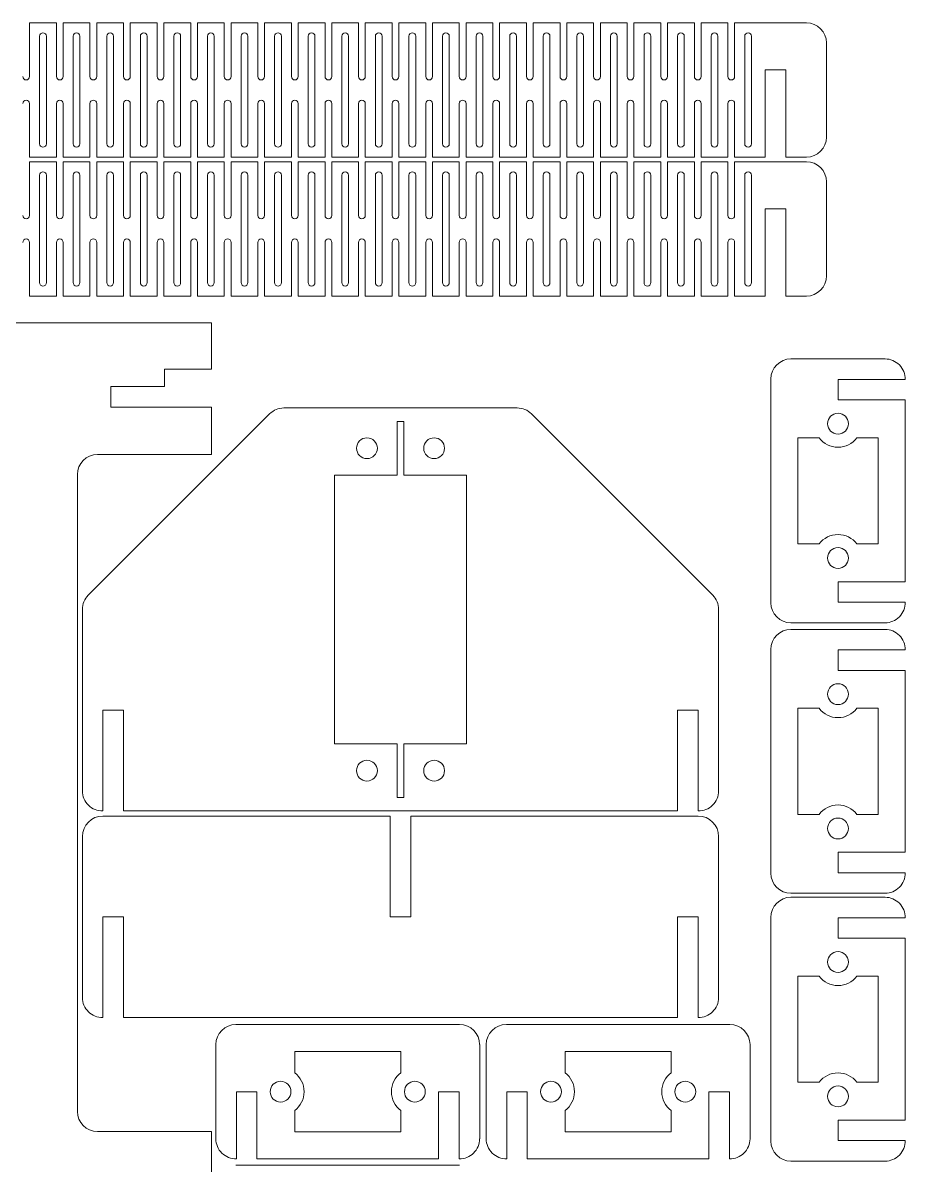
# Model space of a CAD drawing. Header units: inches. Extents: x 0 to 11.4, y 0 to 23.6.
# Drawn here: x 6.25 to 11.42, y 16.88 to 23.57 of the extents above; entities that cross this region are included whole.
import ezdxf

# ---------------------------------------------------------------- set-up
doc = ezdxf.new("R2010")
doc.units = ezdxf.units.IN
doc.header["$MEASUREMENT"] = 0
doc.layers.add('inside', color=3, linetype='Continuous', lineweight=0)
doc.layers.add('outside', color=6, linetype='Continuous', lineweight=0)

msp = doc.modelspace()

# ---------------------------------------------------------------- linework, layer by layer
at = {"layer": 'inside'}
for p, q in [((6.3455, 23.4924), (6.3455, 22.8625)), ((6.3848, 22.8625), (6.3848, 23.4924)), ((6.5423, 23.4924), (6.5423, 22.8625)), ((6.5817, 22.8625), (6.5817, 23.4924)), ((6.7392, 23.4924), (6.7392, 22.8625)), ((6.7785, 22.8625), (6.7785, 23.4924)), ((6.936, 23.4924), (6.936, 22.8625)), ((6.9754, 22.8625), (6.9754, 23.4924)), ((7.1329, 23.4924), (7.1329, 22.8625)), ((7.1722, 22.8625), (7.1722, 23.4924)), ((7.3297, 23.4924), (7.3297, 22.8625)), ((7.3691, 22.8625), (7.3691, 23.4924)), ((7.5266, 23.4924), (7.5266, 22.8625)), ((7.5659, 22.8625), (7.5659, 23.4924)), ((7.7234, 23.4924), (7.7234, 22.8625)), ((7.7628, 22.8625), (7.7628, 23.4924)), ((7.9203, 23.4924), (7.9203, 22.8625)), ((7.9596, 22.8625), (7.9596, 23.4924)), ((8.1171, 23.4924), (8.1171, 22.8625)), ((8.1565, 22.8625), (8.1565, 23.4924)), ((8.314, 23.4924), (8.314, 22.8625)), ((8.3533, 22.8625), (8.3533, 23.4924)), ((8.5108, 23.4924), (8.5108, 22.8625)), ((8.5502, 22.8625), (8.5502, 23.4924)), ((8.7077, 23.4924), (8.7077, 22.8625)), ((8.747, 22.8625), (8.747, 23.4924)), ((8.9045, 23.4924), (8.9045, 22.8625)), ((8.9439, 22.8625), (8.9439, 23.4924)), ((9.1014, 23.4924), (9.1014, 22.8625)), ((9.1407, 22.8625), (9.1407, 23.4924)), ((9.2982, 23.4924), (9.2982, 22.8625)), ((9.3376, 22.8625), (9.3376, 23.4924)), ((9.4951, 23.4924), (9.4951, 22.8625)), ((9.5344, 22.8625), (9.5344, 23.4924)), ((9.6919, 23.4924), (9.6919, 22.8625)), ((9.7313, 22.8625), (9.7313, 23.4924)), ((9.8888, 23.4924), (9.8888, 22.8625)), ((9.9281, 22.8625), (9.9281, 23.4924)), ((10.0856, 23.4924), (10.0856, 22.8625)), ((10.125, 22.8625), (10.125, 23.4924)), ((10.2825, 23.4924), (10.2825, 22.8625)), ((10.3219, 22.8625), (10.3219, 23.4924)), ((10.4793, 23.4924), (10.4793, 22.8625)), ((10.5187, 22.8625), (10.5187, 23.4924)), ((6.3455, 22.6782), (6.3455, 22.0483)), ((6.3848, 22.0483), (6.3848, 22.6782)), ((6.5423, 22.6782), (6.5423, 22.0483)), ((6.5817, 22.0483), (6.5817, 22.6782)), ((6.7392, 22.6782), (6.7392, 22.0483)), ((6.7785, 22.0483), (6.7785, 22.6782)), ((6.936, 22.6782), (6.936, 22.0483)), ((6.9754, 22.0483), (6.9754, 22.6782)), ((7.1329, 22.6782), (7.1329, 22.0483)), ((7.1722, 22.0483), (7.1722, 22.6782)), ((7.3297, 22.6782), (7.3297, 22.0483)), ((7.3691, 22.0483), (7.3691, 22.6782)), ((7.5266, 22.6782), (7.5266, 22.0483)), ((7.5659, 22.0483), (7.5659, 22.6782)), ((7.7234, 22.6782), (7.7234, 22.0483)), ((7.7628, 22.0483), (7.7628, 22.6782)), ((7.9203, 22.6782), (7.9203, 22.0483)), ((7.9596, 22.0483), (7.9596, 22.6782)), ((8.1171, 22.6782), (8.1171, 22.0483)), ((8.1565, 22.0483), (8.1565, 22.6782)), ((8.314, 22.6782), (8.314, 22.0483)), ((8.3533, 22.0483), (8.3533, 22.6782)), ((8.5108, 22.6782), (8.5108, 22.0483)), ((8.5502, 22.0483), (8.5502, 22.6782)), ((8.7077, 22.6782), (8.7077, 22.0483)), ((8.747, 22.0483), (8.747, 22.6782)), ((8.9045, 22.6782), (8.9045, 22.0483)), ((8.9439, 22.0483), (8.9439, 22.6782)), ((9.1014, 22.6782), (9.1014, 22.0483)), ((9.1407, 22.0483), (9.1407, 22.6782)), ((9.2982, 22.6782), (9.2982, 22.0483)), ((9.3376, 22.0483), (9.3376, 22.6782)), ((9.4951, 22.6782), (9.4951, 22.0483)), ((9.5344, 22.0483), (9.5344, 22.6782)), ((9.6919, 22.6782), (9.6919, 22.0483)), ((9.7313, 22.0483), (9.7313, 22.6782)), ((9.8888, 22.6782), (9.8888, 22.0483)), ((9.9281, 22.0483), (9.9281, 22.6782)), ((10.0856, 22.6782), (10.0856, 22.0483)), ((10.125, 22.0483), (10.125, 22.6782)), ((10.2825, 22.6782), (10.2825, 22.0483)), ((10.3219, 22.0483), (10.3219, 22.6782)), ((10.4793, 22.6782), (10.4793, 22.0483)), ((10.5187, 22.0483), (10.5187, 22.6782)), ((8.4417, 20.9202), (8.4417, 21.2352)), ((8.4417, 21.2352), (8.481, 21.2352)), ((8.481, 21.2352), (8.481, 20.9202)), ((10.79, 20.5169), (10.79, 21.139)), ((10.79, 21.139), (10.916, 21.139)), ((11.1365, 21.139), (11.2625, 21.139)), ((11.2625, 21.139), (11.2625, 20.5169)), ((8.0735, 19.3454), (8.0735, 20.9202)), ((8.0735, 20.9202), (8.4417, 20.9202)), ((8.481, 20.9202), (8.8491, 20.9202)), ((8.8491, 20.9202), (8.8491, 19.3454)), ((10.916, 20.5169), (10.79, 20.5169)), ((11.2625, 20.5169), (11.1365, 20.5169)), ((10.79, 18.9317), (10.79, 19.5538)), ((10.79, 19.5538), (10.916, 19.5538)), ((11.1365, 19.5538), (11.2625, 19.5538)), ((11.2625, 19.5538), (11.2625, 18.9317)), ((8.4417, 19.3454), (8.0735, 19.3454)), ((8.4417, 19.0305), (8.4417, 19.3454)), ((8.8491, 19.3454), (8.481, 19.3454)), ((8.481, 19.3454), (8.481, 19.0305)), ((8.481, 19.0305), (8.4417, 19.0305)), ((10.916, 18.9317), (10.79, 18.9317)), ((11.2625, 18.9317), (11.1365, 18.9317)), ((10.79, 17.3616), (10.79, 17.9836)), ((10.79, 17.9836), (10.916, 17.9836)), ((11.1365, 17.9836), (11.2625, 17.9836)), ((11.2625, 17.9836), (11.2625, 17.3616)), ((7.8409, 17.5426), (8.463, 17.5426)), ((7.8409, 17.4166), (7.8409, 17.5426)), ((8.463, 17.5426), (8.463, 17.4166)), ((9.4261, 17.5426), (10.0482, 17.5426)), ((9.4261, 17.4166), (9.4261, 17.5426)), ((10.0482, 17.5426), (10.0482, 17.4166)), ((10.916, 17.3616), (10.79, 17.3616)), ((11.2625, 17.3616), (11.1365, 17.3616)), ((7.8409, 17.0702), (7.8409, 17.1961)), ((8.463, 17.1961), (8.463, 17.0702)), ((9.4261, 17.0702), (9.4261, 17.1961)), ((10.0482, 17.1961), (10.0482, 17.0702)), ((8.463, 17.0702), (7.8409, 17.0702)), ((10.0482, 17.0702), (9.4261, 17.0702))]:
    msp.add_line(p, q, dxfattribs=at)
for centre in [(11.0262, 21.2217), (8.2645, 21.0777), (8.6582, 21.0777), (11.0262, 20.4343), (11.0262, 19.6365), (8.2645, 19.188), (8.6582, 19.188), (11.0262, 18.8491), (11.0262, 18.0663), (7.7582, 17.3064), (8.5456, 17.3064), (9.3434, 17.3064), (10.1308, 17.3064), (11.0262, 17.2789)]:
    msp.add_circle(centre, 0.061, dxfattribs=at)
for centre, radius, start, end in [((6.3652, 23.4924), 0.0197, 0, 180), ((6.562, 23.4924), 0.0197, 0, 180), ((6.7589, 23.4924), 0.0197, 0, 180), ((6.9557, 23.4924), 0.0197, 0, 180), ((7.1526, 23.4924), 0.0197, 0, 180), ((7.3494, 23.4924), 0.0197, 0, 180), ((7.5463, 23.4924), 0.0197, 0, 180), ((7.7431, 23.4924), 0.0197, 0, 180), ((7.94, 23.4924), 0.0197, 0, 180), ((8.1368, 23.4924), 0.0197, 0, 180), ((8.3337, 23.4924), 0.0197, 0, 180), ((8.5305, 23.4924), 0.0197, 0, 180), ((8.7274, 23.4924), 0.0197, 0, 180), ((8.9242, 23.4924), 0.0197, 0, 180), ((9.1211, 23.4924), 0.0197, 0, 180), ((9.3179, 23.4924), 0.0197, 0, 180), ((9.5148, 23.4924), 0.0197, 0, 180), ((9.7116, 23.4924), 0.0197, 0, 180), ((9.9085, 23.4924), 0.0197, 0, 180), ((10.1053, 23.4924), 0.0197, 0, 180), ((10.3022, 23.4924), 0.0197, 0, 180), ((10.499, 23.4924), 0.0197, 0, 180), ((6.3652, 22.8625), 0.0197, 180, 360), ((6.562, 22.8625), 0.0197, 180, 360), ((6.7589, 22.8625), 0.0197, 180, 360), ((6.9557, 22.8625), 0.0197, 180, 360), ((7.1526, 22.8625), 0.0197, 180, 360), ((7.3494, 22.8625), 0.0197, 180, 360), ((7.5463, 22.8625), 0.0197, 180, 360), ((7.7431, 22.8625), 0.0197, 180, 360), ((7.94, 22.8625), 0.0197, 180, 360), ((8.1368, 22.8625), 0.0197, 180, 360), ((8.3337, 22.8625), 0.0197, 180, 360), ((8.5305, 22.8625), 0.0197, 180, 360), ((8.7274, 22.8625), 0.0197, 180, 360), ((8.9242, 22.8625), 0.0197, 180, 360), ((9.1211, 22.8625), 0.0197, 180, 360), ((9.3179, 22.8625), 0.0197, 180, 360), ((9.5148, 22.8625), 0.0197, 180, 360), ((9.7116, 22.8625), 0.0197, 180, 360), ((9.9085, 22.8625), 0.0197, 180, 360), ((10.1053, 22.8625), 0.0197, 180, 360), ((10.3022, 22.8625), 0.0197, 180, 360), ((10.499, 22.8625), 0.0197, 180, 360), ((6.3652, 22.6782), 0.0197, 0, 180), ((6.562, 22.6782), 0.0197, 0, 180), ((6.7589, 22.6782), 0.0197, 0, 180), ((6.9557, 22.6782), 0.0197, 0, 180), ((7.1526, 22.6782), 0.0197, 0, 180), ((7.3494, 22.6782), 0.0197, 0, 180), ((7.5463, 22.6782), 0.0197, 0, 180), ((7.7431, 22.6782), 0.0197, 0, 180), ((7.94, 22.6782), 0.0197, 0, 180), ((8.1368, 22.6782), 0.0197, 0, 180), ((8.3337, 22.6782), 0.0197, 0, 180), ((8.5305, 22.6782), 0.0197, 0, 180), ((8.7274, 22.6782), 0.0197, 0, 180), ((8.9242, 22.6782), 0.0197, 0, 180), ((9.1211, 22.6782), 0.0197, 0, 180), ((9.3179, 22.6782), 0.0197, 0, 180), ((9.5148, 22.6782), 0.0197, 0, 180), ((9.7116, 22.6782), 0.0197, 0, 180), ((9.9085, 22.6782), 0.0197, 0, 180), ((10.1053, 22.6782), 0.0197, 0, 180), ((10.3022, 22.6782), 0.0197, 0, 180), ((10.499, 22.6782), 0.0197, 0, 180), ((6.3652, 22.0483), 0.0197, 180, 360), ((6.562, 22.0483), 0.0197, 180, 360), ((6.7589, 22.0483), 0.0197, 180, 360), ((6.9557, 22.0483), 0.0197, 180, 360), ((7.1526, 22.0483), 0.0197, 180, 360), ((7.3494, 22.0483), 0.0197, 180, 360), ((7.5463, 22.0483), 0.0197, 180, 360), ((7.7431, 22.0483), 0.0197, 180, 360), ((7.94, 22.0483), 0.0197, 180, 360), ((8.1368, 22.0483), 0.0197, 180, 360), ((8.3337, 22.0483), 0.0197, 180, 360), ((8.5305, 22.0483), 0.0197, 180, 360), ((8.7274, 22.0483), 0.0197, 180, 360), ((8.9242, 22.0483), 0.0197, 180, 360), ((9.1211, 22.0483), 0.0197, 180, 360), ((9.3179, 22.0483), 0.0197, 180, 360), ((9.5148, 22.0483), 0.0197, 180, 360), ((9.7116, 22.0483), 0.0197, 180, 360), ((9.9085, 22.0483), 0.0197, 180, 360), ((10.1053, 22.0483), 0.0197, 180, 360), ((10.3022, 22.0483), 0.0197, 180, 360), ((10.499, 22.0483), 0.0197, 180, 360), ((11.0262, 21.2217), 0.1378, 216.8699, 323.1301), ((11.0262, 20.4343), 0.1378, 36.8699, 143.1301), ((11.0262, 19.6365), 0.1378, 216.8699, 323.1301), ((11.0262, 18.8491), 0.1378, 36.8699, 143.1301), ((11.0262, 18.0663), 0.1378, 216.8699, 323.1301), ((7.7582, 17.3064), 0.1378, 306.8699, 53.1301), ((8.5456, 17.3064), 0.1378, 126.8699, 233.1301), ((9.3434, 17.3064), 0.1378, 306.8699, 53.1301), ((10.1308, 17.3064), 0.1378, 126.8699, 233.1301), ((11.0262, 17.2789), 0.1378, 36.8699, 143.1301)]:
    msp.add_arc(centre, radius, start, end, dxfattribs=at)
at = {"layer": 'outside'}
for p, q in [((6.2864, 23.2562), (6.2864, 23.5711)), ((6.2864, 23.5711), (6.4439, 23.5711)), ((6.4439, 23.5711), (6.4439, 23.2562)), ((6.4833, 23.2562), (6.4833, 23.5711)), ((6.4833, 23.5711), (6.6407, 23.5711)), ((6.6407, 23.5711), (6.6407, 23.2562)), ((6.6801, 23.2562), (6.6801, 23.5711)), ((6.6801, 23.5711), (6.8376, 23.5711)), ((6.8376, 23.5711), (6.8376, 23.2562)), ((6.877, 23.2562), (6.877, 23.5711)), ((6.877, 23.5711), (7.0344, 23.5711)), ((7.0344, 23.5711), (7.0344, 23.2562)), ((7.0738, 23.2562), (7.0738, 23.5711)), ((7.0738, 23.5711), (7.2313, 23.5711)), ((7.2313, 23.5711), (7.2313, 23.2562)), ((7.2707, 23.2562), (7.2707, 23.5711)), ((7.2707, 23.5711), (7.4281, 23.5711)), ((7.4281, 23.5711), (7.4281, 23.2562)), ((7.4675, 23.2562), (7.4675, 23.5711)), ((7.4675, 23.5711), (7.625, 23.5711)), ((7.625, 23.5711), (7.625, 23.2562)), ((7.6644, 23.2562), (7.6644, 23.5711)), ((7.6644, 23.5711), (7.8219, 23.5711)), ((7.8219, 23.5711), (7.8219, 23.2562)), ((7.8612, 23.2562), (7.8612, 23.5711)), ((7.8612, 23.5711), (8.0187, 23.5711)), ((8.0187, 23.5711), (8.0187, 23.2562)), ((8.0581, 23.2562), (8.0581, 23.5711)), ((8.0581, 23.5711), (8.2156, 23.5711)), ((8.2156, 23.5711), (8.2156, 23.2562)), ((8.2549, 23.2562), (8.2549, 23.5711)), ((8.2549, 23.5711), (8.4124, 23.5711)), ((8.4124, 23.5711), (8.4124, 23.2562)), ((8.4518, 23.2562), (8.4518, 23.5711)), ((8.4518, 23.5711), (8.6093, 23.5711)), ((8.6093, 23.5711), (8.6093, 23.2562)), ((8.6486, 23.2562), (8.6486, 23.5711)), ((8.6486, 23.5711), (8.8061, 23.5711)), ((8.8061, 23.5711), (8.8061, 23.2562)), ((8.8455, 23.2562), (8.8455, 23.5711)), ((8.8455, 23.5711), (9.003, 23.5711)), ((9.003, 23.5711), (9.003, 23.2562)), ((9.0423, 23.2562), (9.0423, 23.5711)), ((9.0423, 23.5711), (9.1998, 23.5711)), ((9.1998, 23.5711), (9.1998, 23.2562)), ((9.2392, 23.2562), (9.2392, 23.5711)), ((9.2392, 23.5711), (9.3967, 23.5711)), ((9.3967, 23.5711), (9.3967, 23.2562)), ((9.436, 23.2562), (9.436, 23.5711)), ((9.436, 23.5711), (9.5935, 23.5711)), ((9.5935, 23.5711), (9.5935, 23.2562)), ((9.6329, 23.2562), (9.6329, 23.5711)), ((9.6329, 23.5711), (9.7904, 23.5711)), ((9.7904, 23.5711), (9.7904, 23.2562)), ((9.8297, 23.2562), (9.8297, 23.5711)), ((9.8297, 23.5711), (9.9872, 23.5711)), ((9.9872, 23.5711), (9.9872, 23.2562)), ((10.0266, 23.2562), (10.0266, 23.5711)), ((10.0266, 23.5711), (10.1841, 23.5711)), ((10.1841, 23.5711), (10.1841, 23.2562)), ((10.2234, 23.2562), (10.2234, 23.5711)), ((10.2234, 23.5711), (10.3809, 23.5711)), ((10.3809, 23.5711), (10.3809, 23.2562)), ((10.4203, 23.2562), (10.4203, 23.5711)), ((10.4203, 23.5711), (10.8406, 23.5711)), ((10.9587, 23.453), (10.9587, 22.9018)), ((10.7201, 23.2955), (10.5998, 23.2955)), ((10.5998, 23.2955), (10.5998, 22.7837)), ((10.7201, 22.7837), (10.7201, 23.2955)), ((6.2864, 22.7837), (6.2864, 23.0987)), ((6.4439, 23.0987), (6.4439, 22.7837)), ((6.4833, 22.7837), (6.4833, 23.0987)), ((6.6407, 23.0987), (6.6407, 22.7837)), ((6.6801, 22.7837), (6.6801, 23.0987)), ((6.8376, 23.0987), (6.8376, 22.7837)), ((6.877, 22.7837), (6.877, 23.0987)), ((7.0344, 23.0987), (7.0344, 22.7837)), ((7.0738, 22.7837), (7.0738, 23.0987)), ((7.2313, 23.0987), (7.2313, 22.7837)), ((7.2707, 22.7837), (7.2707, 23.0987)), ((7.4281, 23.0987), (7.4281, 22.7837)), ((7.4675, 22.7837), (7.4675, 23.0987)), ((7.625, 23.0987), (7.625, 22.7837)), ((7.6644, 22.7837), (7.6644, 23.0987)), ((7.8219, 23.0987), (7.8219, 22.7837)), ((7.8612, 22.7837), (7.8612, 23.0987)), ((8.0187, 23.0987), (8.0187, 22.7837)), ((8.0581, 22.7837), (8.0581, 23.0987)), ((8.2156, 23.0987), (8.2156, 22.7837)), ((8.2549, 22.7837), (8.2549, 23.0987)), ((8.4124, 23.0987), (8.4124, 22.7837)), ((8.4518, 22.7837), (8.4518, 23.0987)), ((8.6093, 23.0987), (8.6093, 22.7837)), ((8.6486, 22.7837), (8.6486, 23.0987)), ((8.8061, 23.0987), (8.8061, 22.7837)), ((8.8455, 22.7837), (8.8455, 23.0987)), ((9.003, 23.0987), (9.003, 22.7837)), ((9.0423, 22.7837), (9.0423, 23.0987)), ((9.1998, 23.0987), (9.1998, 22.7837)), ((9.2392, 22.7837), (9.2392, 23.0987)), ((9.3967, 23.0987), (9.3967, 22.7837)), ((9.436, 22.7837), (9.436, 23.0987)), ((9.5935, 23.0987), (9.5935, 22.7837)), ((9.6329, 22.7837), (9.6329, 23.0987)), ((9.7904, 23.0987), (9.7904, 22.7837)), ((9.8297, 22.7837), (9.8297, 23.0987)), ((9.9872, 23.0987), (9.9872, 22.7837)), ((10.0266, 22.7837), (10.0266, 23.0987)), ((10.1841, 23.0987), (10.1841, 22.7837)), ((10.2234, 22.7837), (10.2234, 23.0987)), ((10.3809, 23.0987), (10.3809, 22.7837)), ((10.4203, 22.7837), (10.4203, 23.0987)), ((6.4439, 22.7837), (6.2864, 22.7837)), ((6.6407, 22.7837), (6.4833, 22.7837)), ((6.8376, 22.7837), (6.6801, 22.7837)), ((7.0344, 22.7837), (6.877, 22.7837)), ((7.2313, 22.7837), (7.0738, 22.7837)), ((7.4281, 22.7837), (7.2707, 22.7837)), ((7.625, 22.7837), (7.4675, 22.7837)), ((7.8219, 22.7837), (7.6644, 22.7837)), ((8.0187, 22.7837), (7.8612, 22.7837)), ((8.2156, 22.7837), (8.0581, 22.7837)), ((8.4124, 22.7837), (8.2549, 22.7837)), ((8.6093, 22.7837), (8.4518, 22.7837)), ((8.8061, 22.7837), (8.6486, 22.7837)), ((9.003, 22.7837), (8.8455, 22.7837)), ((9.1998, 22.7837), (9.0423, 22.7837)), ((9.3967, 22.7837), (9.2392, 22.7837)), ((9.5935, 22.7837), (9.436, 22.7837)), ((9.7904, 22.7837), (9.6329, 22.7837)), ((9.9872, 22.7837), (9.8297, 22.7837)), ((10.1841, 22.7837), (10.0266, 22.7837)), ((10.3809, 22.7837), (10.2234, 22.7837)), ((10.5998, 22.7837), (10.4203, 22.7837)), ((10.8406, 22.7837), (10.7201, 22.7837)), ((6.2864, 22.442), (6.2864, 22.757)), ((6.2864, 22.757), (6.4439, 22.757)), ((6.4439, 22.757), (6.4439, 22.442)), ((6.4833, 22.442), (6.4833, 22.757)), ((6.4833, 22.757), (6.6407, 22.757)), ((6.6407, 22.757), (6.6407, 22.442)), ((6.6801, 22.442), (6.6801, 22.757)), ((6.6801, 22.757), (6.8376, 22.757)), ((6.8376, 22.757), (6.8376, 22.442)), ((6.877, 22.442), (6.877, 22.757)), ((6.877, 22.757), (7.0344, 22.757)), ((7.0344, 22.757), (7.0344, 22.442)), ((7.0738, 22.442), (7.0738, 22.757)), ((7.0738, 22.757), (7.2313, 22.757)), ((7.2313, 22.757), (7.2313, 22.442)), ((7.2707, 22.442), (7.2707, 22.757)), ((7.2707, 22.757), (7.4281, 22.757)), ((7.4281, 22.757), (7.4281, 22.442)), ((7.4675, 22.442), (7.4675, 22.757)), ((7.4675, 22.757), (7.625, 22.757)), ((7.625, 22.757), (7.625, 22.442)), ((7.6644, 22.442), (7.6644, 22.757)), ((7.6644, 22.757), (7.8219, 22.757)), ((7.8219, 22.757), (7.8219, 22.442)), ((7.8612, 22.442), (7.8612, 22.757)), ((7.8612, 22.757), (8.0187, 22.757)), ((8.0187, 22.757), (8.0187, 22.442)), ((8.0581, 22.442), (8.0581, 22.757)), ((8.0581, 22.757), (8.2156, 22.757)), ((8.2156, 22.757), (8.2156, 22.442)), ((8.2549, 22.442), (8.2549, 22.757)), ((8.2549, 22.757), (8.4124, 22.757)), ((8.4124, 22.757), (8.4124, 22.442)), ((8.4518, 22.442), (8.4518, 22.757)), ((8.4518, 22.757), (8.6093, 22.757)), ((8.6093, 22.757), (8.6093, 22.442)), ((8.6486, 22.442), (8.6486, 22.757)), ((8.6486, 22.757), (8.8061, 22.757)), ((8.8061, 22.757), (8.8061, 22.442)), ((8.8455, 22.442), (8.8455, 22.757)), ((8.8455, 22.757), (9.003, 22.757)), ((9.003, 22.757), (9.003, 22.442)), ((9.0423, 22.442), (9.0423, 22.757)), ((9.0423, 22.757), (9.1998, 22.757)), ((9.1998, 22.757), (9.1998, 22.442)), ((9.2392, 22.442), (9.2392, 22.757)), ((9.2392, 22.757), (9.3967, 22.757)), ((9.3967, 22.757), (9.3967, 22.442)), ((9.436, 22.442), (9.436, 22.757)), ((9.436, 22.757), (9.5935, 22.757)), ((9.5935, 22.757), (9.5935, 22.442)), ((9.6329, 22.442), (9.6329, 22.757)), ((9.6329, 22.757), (9.7904, 22.757)), ((9.7904, 22.757), (9.7904, 22.442)), ((9.8297, 22.442), (9.8297, 22.757)), ((9.8297, 22.757), (9.9872, 22.757)), ((9.9872, 22.757), (9.9872, 22.442)), ((10.0266, 22.442), (10.0266, 22.757)), ((10.0266, 22.757), (10.1841, 22.757)), ((10.1841, 22.757), (10.1841, 22.442)), ((10.2234, 22.442), (10.2234, 22.757)), ((10.2234, 22.757), (10.3809, 22.757)), ((10.3809, 22.757), (10.3809, 22.442)), ((10.4203, 22.442), (10.4203, 22.757)), ((10.4203, 22.757), (10.8406, 22.757)), ((10.9587, 22.6389), (10.9587, 22.0877)), ((10.7201, 22.4814), (10.5998, 22.4814)), ((10.5998, 22.4814), (10.5998, 21.9696)), ((10.7201, 21.9696), (10.7201, 22.4814)), ((6.2864, 21.9696), (6.2864, 22.2845)), ((6.4439, 22.2845), (6.4439, 21.9696)), ((6.4833, 21.9696), (6.4833, 22.2845)), ((6.6407, 22.2845), (6.6407, 21.9696)), ((6.6801, 21.9696), (6.6801, 22.2845)), ((6.8376, 22.2845), (6.8376, 21.9696)), ((6.877, 21.9696), (6.877, 22.2845)), ((7.0344, 22.2845), (7.0344, 21.9696)), ((7.0738, 21.9696), (7.0738, 22.2845)), ((7.2313, 22.2845), (7.2313, 21.9696)), ((7.2707, 21.9696), (7.2707, 22.2845)), ((7.4281, 22.2845), (7.4281, 21.9696)), ((7.4675, 21.9696), (7.4675, 22.2845)), ((7.625, 22.2845), (7.625, 21.9696)), ((7.6644, 21.9696), (7.6644, 22.2845)), ((7.8219, 22.2845), (7.8219, 21.9696)), ((7.8612, 21.9696), (7.8612, 22.2845)), ((8.0187, 22.2845), (8.0187, 21.9696)), ((8.0581, 21.9696), (8.0581, 22.2845)), ((8.2156, 22.2845), (8.2156, 21.9696)), ((8.2549, 21.9696), (8.2549, 22.2845)), ((8.4124, 22.2845), (8.4124, 21.9696)), ((8.4518, 21.9696), (8.4518, 22.2845)), ((8.6093, 22.2845), (8.6093, 21.9696)), ((8.6486, 21.9696), (8.6486, 22.2845)), ((8.8061, 22.2845), (8.8061, 21.9696)), ((8.8455, 21.9696), (8.8455, 22.2845)), ((9.003, 22.2845), (9.003, 21.9696)), ((9.0423, 21.9696), (9.0423, 22.2845)), ((9.1998, 22.2845), (9.1998, 21.9696)), ((9.2392, 21.9696), (9.2392, 22.2845)), ((9.3967, 22.2845), (9.3967, 21.9696)), ((9.436, 21.9696), (9.436, 22.2845)), ((9.5935, 22.2845), (9.5935, 21.9696)), ((9.6329, 21.9696), (9.6329, 22.2845)), ((9.7904, 22.2845), (9.7904, 21.9696)), ((9.8297, 21.9696), (9.8297, 22.2845)), ((9.9872, 22.2845), (9.9872, 21.9696)), ((10.0266, 21.9696), (10.0266, 22.2845)), ((10.1841, 22.2845), (10.1841, 21.9696)), ((10.2234, 21.9696), (10.2234, 22.2845)), ((10.3809, 22.2845), (10.3809, 21.9696)), ((10.4203, 21.9696), (10.4203, 22.2845)), ((6.4439, 21.9696), (6.2864, 21.9696)), ((6.6407, 21.9696), (6.4833, 21.9696)), ((6.8376, 21.9696), (6.6801, 21.9696)), ((7.0344, 21.9696), (6.877, 21.9696)), ((7.2313, 21.9696), (7.0738, 21.9696)), ((7.4281, 21.9696), (7.2707, 21.9696)), ((7.625, 21.9696), (7.4675, 21.9696)), ((7.8219, 21.9696), (7.6644, 21.9696)), ((8.0187, 21.9696), (7.8612, 21.9696)), ((8.2156, 21.9696), (8.0581, 21.9696)), ((8.4124, 21.9696), (8.2549, 21.9696)), ((8.6093, 21.9696), (8.4518, 21.9696)), ((8.8061, 21.9696), (8.6486, 21.9696)), ((9.003, 21.9696), (8.8455, 21.9696)), ((9.1998, 21.9696), (9.0423, 21.9696)), ((9.3967, 21.9696), (9.2392, 21.9696)), ((9.5935, 21.9696), (9.436, 21.9696)), ((9.7904, 21.9696), (9.6329, 21.9696)), ((9.9872, 21.9696), (9.8297, 21.9696)), ((10.1841, 21.9696), (10.0266, 21.9696)), ((10.3809, 21.9696), (10.2234, 21.9696)), ((10.5998, 21.9696), (10.4203, 21.9696)), ((10.8406, 21.9696), (10.7201, 21.9696)), ((7.3541, 21.813), (6.048, 21.813)), ((7.3541, 21.5403), (7.3541, 21.813)), ((11.3018, 21.6014), (10.7506, 21.6014)), ((7.0785, 21.4395), (7.0785, 21.5403)), ((7.0785, 21.5403), (7.3541, 21.5403)), ((6.7636, 21.3193), (6.7636, 21.4395)), ((6.7636, 21.4395), (7.0785, 21.4395)), ((10.6325, 21.4833), (10.6325, 20.1726)), ((11.0262, 21.3606), (11.0262, 21.4809)), ((11.0262, 21.4809), (11.4199, 21.4809)), ((11.4199, 21.3606), (11.0262, 21.3606)), ((11.4199, 20.2953), (11.4199, 21.3606)), ((7.3541, 21.3193), (6.7636, 21.3193)), ((7.3541, 21.0413), (7.3541, 21.3193)), ((9.1454, 21.3139), (7.7773, 21.3139)), ((7.6938, 21.2793), (6.6308, 20.2164)), ((10.2919, 20.2164), (9.2289, 21.2793)), ((6.6848, 21.0413), (7.3541, 21.0413)), ((6.5667, 17.1909), (6.5667, 20.9232)), ((11.0262, 20.175), (11.0262, 20.2953)), ((11.0262, 20.2953), (11.4199, 20.2953)), ((11.4199, 20.175), (11.0262, 20.175)), ((6.5962, 20.1328), (6.5962, 19.0698)), ((10.3265, 19.0698), (10.3265, 20.1328)), ((10.7506, 20.0545), (11.3018, 20.0545)), ((11.3018, 20.0162), (10.7506, 20.0162)), ((10.6325, 19.8981), (10.6325, 18.5874)), ((11.0262, 19.7754), (11.0262, 19.8957)), ((11.0262, 19.8957), (11.4199, 19.8957)), ((11.4199, 19.7754), (11.0262, 19.7754)), ((11.4199, 18.7101), (11.4199, 19.7754)), ((6.7167, 18.9518), (6.7167, 19.5423)), ((6.7167, 19.5423), (6.8369, 19.5423)), ((6.8369, 19.5423), (6.8369, 18.9517)), ((10.0858, 18.9517), (10.0858, 19.5423)), ((10.0858, 19.5423), (10.206, 19.5423)), ((10.206, 19.5423), (10.206, 18.9518)), ((6.8369, 18.9517), (10.0858, 18.9517)), ((8.4012, 18.922), (6.7167, 18.922)), ((8.4012, 18.3315), (8.4012, 18.922)), ((10.206, 18.922), (8.5215, 18.922)), ((8.5215, 18.922), (8.5215, 18.3315)), ((6.5962, 18.8015), (6.5962, 17.859)), ((10.3265, 17.859), (10.3265, 18.8015)), ((11.0262, 18.5898), (11.0262, 18.7101)), ((11.0262, 18.7101), (11.4199, 18.7101)), ((11.4199, 18.5898), (11.0262, 18.5898)), ((10.7506, 18.4693), (11.3018, 18.4693)), ((11.3018, 18.446), (10.7506, 18.446)), ((6.7167, 17.741), (6.7167, 18.3315)), ((6.7167, 18.3315), (6.8369, 18.3315)), ((6.8369, 18.3315), (6.8369, 17.7409)), ((8.5215, 18.3315), (8.4012, 18.3315)), ((10.0858, 17.7409), (10.0858, 18.3315)), ((10.0858, 18.3315), (10.206, 18.3315)), ((10.206, 18.3315), (10.206, 17.741)), ((10.6325, 18.3279), (10.6325, 17.0173)), ((11.0262, 18.2053), (11.0262, 18.3255)), ((11.0262, 18.3255), (11.4199, 18.3255)), ((11.4199, 18.2053), (11.0262, 18.2053)), ((11.4199, 17.1399), (11.4199, 18.2053)), ((6.8369, 17.7409), (10.0858, 17.7409)), ((8.8072, 17.7001), (7.4966, 17.7001)), ((10.3924, 17.7001), (9.0818, 17.7001)), ((7.3785, 17.582), (7.3785, 17.0308)), ((8.9254, 17.0308), (8.9254, 17.582)), ((8.9637, 17.582), (8.9637, 17.0308)), ((10.5106, 17.0308), (10.5106, 17.582)), ((7.499, 16.9127), (7.499, 17.3064)), ((7.499, 17.3064), (7.6192, 17.3064)), ((7.6192, 17.3064), (7.6192, 16.9127)), ((8.6846, 16.9127), (8.6846, 17.3064)), ((8.6846, 17.3064), (8.8049, 17.3064)), ((8.8049, 17.3064), (8.8049, 16.9127)), ((9.0842, 16.9127), (9.0842, 17.3064)), ((9.0842, 17.3064), (9.2045, 17.3064)), ((9.2045, 17.3064), (9.2045, 16.9127)), ((10.2698, 16.9127), (10.2698, 17.3064)), ((10.2698, 17.3064), (10.3901, 17.3064)), ((10.3901, 17.3064), (10.3901, 16.9127)), ((11.0262, 17.0196), (11.0262, 17.1399)), ((11.0262, 17.1399), (11.4199, 17.1399)), ((7.3541, 17.0728), (6.6848, 17.0728)), ((7.3541, 16.7948), (7.3541, 17.0728)), ((11.4199, 17.0196), (11.0262, 17.0196)), ((8.8072, 16.8758), (7.4966, 16.8758)), ((7.6192, 16.9127), (8.6846, 16.9127)), ((9.2045, 16.9127), (10.2698, 16.9127)), ((10.7506, 16.8992), (11.3018, 16.8992))]:
    msp.add_line(p, q, dxfattribs=at)
for centre, radius, start, end in [((10.8406, 23.453), 0.1181, 0, 90), ((6.2667, 23.2562), 0.0197, 180, 360), ((6.4636, 23.2562), 0.0197, 180, 360), ((6.6604, 23.2562), 0.0197, 180, 360), ((6.8573, 23.2562), 0.0197, 180, 360), ((7.0541, 23.2562), 0.0197, 180, 360), ((7.251, 23.2562), 0.0197, 180, 360), ((7.4478, 23.2562), 0.0197, 180, 360), ((7.6447, 23.2562), 0.0197, 180, 360), ((7.8415, 23.2562), 0.0197, 180, 360), ((8.0384, 23.2562), 0.0197, 180, 360), ((8.2352, 23.2562), 0.0197, 180, 360), ((8.4321, 23.2562), 0.0197, 180, 360), ((8.6289, 23.2562), 0.0197, 180, 360), ((8.8258, 23.2562), 0.0197, 180, 360), ((9.0226, 23.2562), 0.0197, 180, 360), ((9.2195, 23.2562), 0.0197, 180, 360), ((9.4163, 23.2562), 0.0197, 180, 360), ((9.6132, 23.2562), 0.0197, 180, 360), ((9.81, 23.2562), 0.0197, 180, 360), ((10.0069, 23.2562), 0.0197, 180, 360), ((10.2037, 23.2562), 0.0197, 180, 360), ((10.4006, 23.2562), 0.0197, 180, 360), ((6.2667, 23.0987), 0.0197, 0, 180), ((6.4636, 23.0987), 0.0197, 0, 180), ((6.6604, 23.0987), 0.0197, 0, 180), ((6.8573, 23.0987), 0.0197, 0, 180), ((7.0541, 23.0987), 0.0197, 0, 180), ((7.251, 23.0987), 0.0197, 0, 180), ((7.4478, 23.0987), 0.0197, 0, 180), ((7.6447, 23.0987), 0.0197, 0, 180), ((7.8415, 23.0987), 0.0197, 0, 180), ((8.0384, 23.0987), 0.0197, 0, 180), ((8.2352, 23.0987), 0.0197, 0, 180), ((8.4321, 23.0987), 0.0197, 0, 180), ((8.6289, 23.0987), 0.0197, 0, 180), ((8.8258, 23.0987), 0.0197, 0, 180), ((9.0226, 23.0987), 0.0197, 0, 180), ((9.2195, 23.0987), 0.0197, 0, 180), ((9.4163, 23.0987), 0.0197, 0, 180), ((9.6132, 23.0987), 0.0197, 0, 180), ((9.81, 23.0987), 0.0197, 0, 180), ((10.0069, 23.0987), 0.0197, 0, 180), ((10.2037, 23.0987), 0.0197, 0, 180), ((10.4006, 23.0987), 0.0197, 0, 180), ((10.8406, 22.9018), 0.1181, 270, 0), ((10.8406, 22.6389), 0.1181, 0, 90), ((6.2667, 22.442), 0.0197, 180, 360), ((6.4636, 22.442), 0.0197, 180, 360), ((6.6604, 22.442), 0.0197, 180, 360), ((6.8573, 22.442), 0.0197, 180, 360), ((7.0541, 22.442), 0.0197, 180, 360), ((7.251, 22.442), 0.0197, 180, 360), ((7.4478, 22.442), 0.0197, 180, 360), ((7.6447, 22.442), 0.0197, 180, 360), ((7.8415, 22.442), 0.0197, 180, 360), ((8.0384, 22.442), 0.0197, 180, 360), ((8.2352, 22.442), 0.0197, 180, 360), ((8.4321, 22.442), 0.0197, 180, 360), ((8.6289, 22.442), 0.0197, 180, 360), ((8.8258, 22.442), 0.0197, 180, 360), ((9.0226, 22.442), 0.0197, 180, 360), ((9.2195, 22.442), 0.0197, 180, 360), ((9.4163, 22.442), 0.0197, 180, 360), ((9.6132, 22.442), 0.0197, 180, 360), ((9.81, 22.442), 0.0197, 180, 360), ((10.0069, 22.442), 0.0197, 180, 360), ((10.2037, 22.442), 0.0197, 180, 360), ((10.4006, 22.442), 0.0197, 180, 360), ((6.2667, 22.2845), 0.0197, 0, 180), ((6.4636, 22.2845), 0.0197, 0, 180), ((6.6604, 22.2845), 0.0197, 0, 180), ((6.8573, 22.2845), 0.0197, 0, 180), ((7.0541, 22.2845), 0.0197, 0, 180), ((7.251, 22.2845), 0.0197, 0, 180), ((7.4478, 22.2845), 0.0197, 0, 180), ((7.6447, 22.2845), 0.0197, 0, 180), ((7.8415, 22.2845), 0.0197, 0, 180), ((8.0384, 22.2845), 0.0197, 0, 180), ((8.2352, 22.2845), 0.0197, 0, 180), ((8.4321, 22.2845), 0.0197, 0, 180), ((8.6289, 22.2845), 0.0197, 0, 180), ((8.8258, 22.2845), 0.0197, 0, 180), ((9.0226, 22.2845), 0.0197, 0, 180), ((9.2195, 22.2845), 0.0197, 0, 180), ((9.4163, 22.2845), 0.0197, 0, 180), ((9.6132, 22.2845), 0.0197, 0, 180), ((9.81, 22.2845), 0.0197, 0, 180), ((10.0069, 22.2845), 0.0197, 0, 180), ((10.2037, 22.2845), 0.0197, 0, 180), ((10.4006, 22.2845), 0.0197, 0, 180), ((10.8406, 22.0877), 0.1181, 270, 0), ((10.7506, 21.4833), 0.1181, 90, 180), ((11.3018, 21.4833), 0.1181, 358.85401, 90), ((7.7773, 21.1958), 0.1181, 90, 135), ((9.1454, 21.1958), 0.1181, 45, 90), ((6.6848, 20.9232), 0.1181, 90, 180), ((6.7143, 20.1328), 0.1181, 135, 180), ((10.2084, 20.1328), 0.1181, 0, 45), ((10.7506, 20.1726), 0.1181, 180, 270), ((11.3018, 20.1726), 0.1181, 270, 1.14599), ((10.7506, 19.8981), 0.1181, 90, 180), ((11.3018, 19.8981), 0.1181, 358.85401, 90), ((6.7143, 19.0698), 0.1181, 180, 271.14599), ((10.2084, 19.0698), 0.1181, 268.85401, 0), ((6.7167, 18.8015), 0.1205, 90, 180), ((10.206, 18.8015), 0.1205, 360, 90), ((10.7506, 18.5874), 0.1181, 180, 270), ((11.3018, 18.5874), 0.1181, 270, 1.14599), ((10.7506, 18.3279), 0.1181, 90, 180), ((11.3018, 18.3279), 0.1181, 358.85401, 90), ((6.7143, 17.859), 0.1181, 180, 271.14599), ((10.2084, 17.859), 0.1181, 268.85401, 360), ((7.4966, 17.582), 0.1181, 90, 180), ((8.8072, 17.582), 0.1181, 0, 90), ((9.0818, 17.582), 0.1181, 90, 180), ((10.3924, 17.582), 0.1181, 0, 90), ((6.6848, 17.1909), 0.1181, 180, 270), ((7.4966, 17.0308), 0.1181, 180, 271.14599), ((8.8072, 17.0308), 0.1181, 268.85401, 0), ((9.0818, 17.0308), 0.1181, 180, 271.14599), ((10.3924, 17.0308), 0.1181, 268.85401, 0), ((10.7506, 17.0173), 0.1181, 180, 270), ((11.3018, 17.0173), 0.1181, 270, 1.14599)]:
    msp.add_arc(centre, radius, start, end, dxfattribs=at)

doc.saveas('drawing.dxf')
